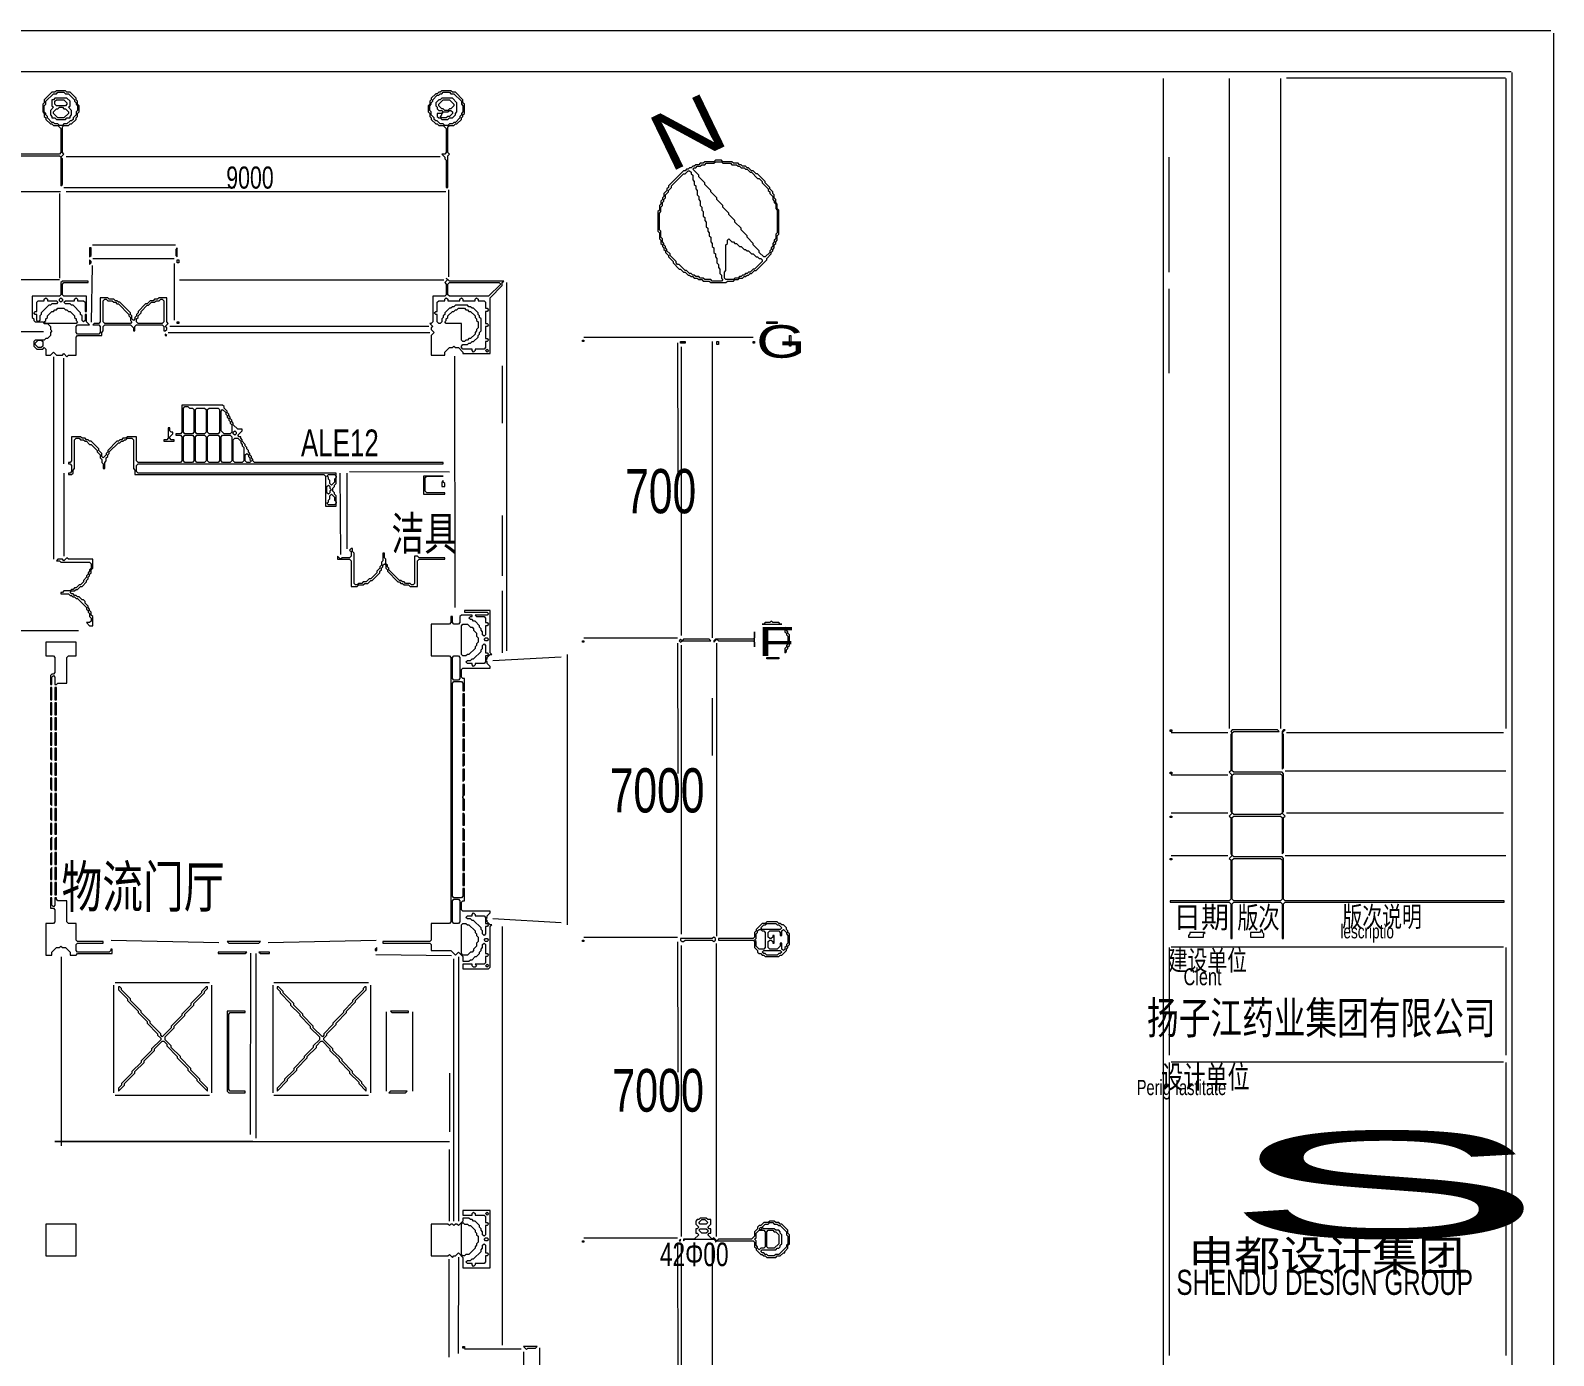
# Model space of a CAD drawing. Extents: x 67 to 3049, y 50 to 1736.
# Drawn here: x 2041 to 3049, y 859 to 1736 of the extents above; entities that cross this region are included whole.
import ezdxf

# ---------------------------------------------------------------- set-up
doc = ezdxf.new("R2010")
doc.units = 0
for name, color, linetype, lineweight in [('OCR_TEXT', 6, 'Continuous', 0), ('TRACE_CURVE', 6, 'Continuous', 0), ('TRACE_STRAIGHT', 5, 'Continuous', 0), ('TRACE_TEXT_SYMBOL', 6, 'Continuous', 0)]:
    doc.layers.add(name, color=color, linetype=linetype, lineweight=lineweight)
doc.styles.add('wqy-unicode', font='wqy-unicode.lff')

msp = doc.modelspace()

# ---------------------------------------------------------------- linework, layer by layer
at = {"layer": 'TRACE_CURVE', "color": 6}
for points in [[(2494, 1650), (2493, 1649), (2487, 1649), (2486, 1648), (2484, 1648), (2483, 1647), (2481, 1647), (2480, 1646), (2479, 1646), (2478, 1645), (2477, 1645), (2476, 1644), (2475, 1644), (2474, 1643), (2473, 1643), (2463, 1633), (2463, 1632), (2462, 1631), (2462, 1630), (2460, 1628), (2460, 1626), (2459, 1625), (2459, 1624), (2458, 1623), (2458, 1621), (2457, 1620), (2457, 1617), (2456, 1616), (2456, 1603), (2457, 1602), (2457, 1598), (2458, 1597), (2458, 1595), (2459, 1594), (2459, 1593), (2460, 1592), (2460, 1591), (2461, 1590), (2461, 1589), (2463, 1587), (2463, 1586), (2466, 1583), (2466, 1582), (2470, 1578), (2471, 1578), (2473, 1576), (2474, 1576), (2476, 1574), (2477, 1574), (2478, 1573), (2479, 1573), (2480, 1572), (2482, 1572), (2483, 1571), (2485, 1571), (2486, 1570), (2490, 1570), (2491, 1569), (2501, 1569), (2502, 1570), (2506, 1570), (2507, 1571), (2509, 1571), (2510, 1572)], [(2464, 1587), (2464, 1588), (2462, 1590), (2462, 1591), (2461, 1592), (2461, 1593), (2460, 1594), (2460, 1595), (2459, 1596), (2459, 1598), (2458, 1599), (2458, 1603), (2457, 1604), (2457, 1615), (2458, 1616), (2458, 1619), (2459, 1620), (2459, 1622), (2460, 1623), (2460, 1624), (2461, 1625), (2461, 1627), (2463, 1629), (2463, 1630), (2465, 1632), (2465, 1633), (2473, 1641), (2474, 1641), (2476, 1643)], [(2476, 1643), (2477, 1643), (2478, 1642), (2478, 1641), (2479, 1640), (2479, 1637), (2480, 1636), (2480, 1634), (2481, 1633), (2481, 1631), (2482, 1630), (2482, 1627), (2483, 1626), (2483, 1624), (2484, 1623), (2484, 1620), (2485, 1619), (2485, 1617), (2486, 1616), (2486, 1613), (2487, 1612), (2487, 1610), (2488, 1609), (2488, 1606), (2489, 1605), (2489, 1603), (2490, 1602), (2490, 1600), (2491, 1599), (2491, 1596), (2492, 1595), (2492, 1593), (2493, 1592), (2493, 1589), (2494, 1588), (2494, 1586), (2495, 1585), (2495, 1582), (2496, 1581), (2496, 1579), (2497, 1578), (2497, 1575), (2498, 1574), (2498, 1572), (2499, 1571), (2498, 1570), (2492, 1570), (2491, 1571), (2487, 1571), (2486, 1572), (2484, 1572), (2483, 1573), (2481, 1573), (2480, 1574), (2479, 1574), (2478, 1575), (2477, 1575), (2475, 1577), (2474, 1577), (2470, 1581), (2469, 1581), (2468, 1582), (2468, 1583), (2464, 1587)], [(2483, 1639), (2483, 1640), (2479, 1644), (2480, 1645), (2481, 1645), (2482, 1646), (2484, 1646), (2485, 1647), (2487, 1647), (2488, 1648), (2493, 1648)], [(2493, 1648), (2494, 1649), (2498, 1649), (2499, 1648), (2504, 1648), (2505, 1647), (2508, 1647), (2509, 1646), (2510, 1646), (2511, 1645), (2513, 1645), (2514, 1644), (2515, 1644), (2517, 1642), (2518, 1642), (2522, 1638), (2523, 1638), (2525, 1636), (2525, 1635), (2529, 1631), (2529, 1630), (2530, 1629), (2530, 1628), (2532, 1626), (2532, 1624), (2533, 1623), (2533, 1622), (2534, 1621), (2534, 1618), (2535, 1617), (2535, 1602), (2534, 1601), (2534, 1598), (2533, 1597), (2533, 1596), (2532, 1595), (2532, 1593), (2531, 1592), (2531, 1591), (2530, 1590), (2530, 1589), (2527, 1586), (2526, 1586), (2523, 1589), (2523, 1590), (2519, 1594), (2519, 1595), (2515, 1599), (2515, 1600), (2511, 1604), (2511, 1605), (2507, 1609), (2507, 1610), (2503, 1614), (2503, 1615), (2499, 1619), (2499, 1620), (2495, 1624), (2495, 1625), (2491, 1629), (2491, 1630), (2487, 1634), (2487, 1635), (2483, 1639)], [(2510, 1572), (2512, 1572), (2513, 1573), (2514, 1573), (2515, 1574), (2516, 1574), (2517, 1575), (2518, 1575), (2520, 1577), (2521, 1577), (2528, 1584), (2528, 1585), (2531, 1588), (2531, 1589), (2532, 1590), (2532, 1591), (2533, 1592), (2533, 1594), (2534, 1595), (2534, 1596), (2535, 1597), (2535, 1600), (2536, 1601), (2536, 1617), (2535, 1618), (2535, 1621), (2534, 1622), (2534, 1624), (2533, 1625), (2533, 1627), (2532, 1628), (2532, 1629), (2530, 1631), (2530, 1632), (2527, 1635), (2527, 1636), (2522, 1641), (2521, 1641), (2519, 1643), (2518, 1643), (2516, 1645), (2515, 1645), (2514, 1646), (2512, 1646), (2511, 1647), (2510, 1647), (2509, 1648), (2506, 1648), (2505, 1649), (2499, 1649), (2498, 1650), (2494, 1650)], [(2328, 1352), (2328, 1351), (2343, 1351), (2344, 1350), (2343, 1349), (2335, 1349), (2336, 1348), (2341, 1348), (2342, 1347), (2342, 1344), (2343, 1344), (2344, 1343), (2343, 1342), (2342, 1342), (2342, 1336), (2341, 1335), (2340, 1336), (2340, 1338), (2339, 1339), (2339, 1340), (2338, 1341), (2338, 1342), (2335, 1345), (2334, 1345), (2333, 1346), (2332, 1346), (2331, 1347), (2332, 1348), (2333, 1348), (2333, 1349), (2326, 1349), (2325, 1348), (2325, 1344), (2324, 1343), (2321, 1343), (2320, 1344), (2320, 1348), (2319, 1348), (2319, 1344), (2318, 1343), (2306, 1343), (2306, 1322), (2318, 1322), (2319, 1321), (2319, 1146), (2318, 1145), (2306, 1145), (2306, 1134), (2305, 1133), (2274, 1133), (2274, 1132), (2305, 1132), (2306, 1131), (2306, 1127), (2319, 1127), (2322, 1124), (2324, 1126), (2327, 1123), (2327, 1120), (2331, 1120), (2332, 1121), (2333, 1121), (2335, 1123), (2336, 1123)], [(2343, 1320), (2343, 1321), (2345, 1323), (2346, 1323), (2345, 1324), (2345, 1352), (2328, 1352)], [(2336, 1123), (2338, 1125), (2338, 1126), (2339, 1127), (2339, 1128), (2340, 1129), (2340, 1131), (2341, 1132), (2342, 1131), (2342, 1125), (2343, 1125), (2344, 1124), (2343, 1123), (2342, 1123), (2342, 1119), (2341, 1118), (2335, 1118), (2336, 1117), (2335, 1116), (2334, 1116), (2333, 1117), (2333, 1118), (2327, 1118), (2327, 1115), (2344, 1115), (2345, 1116), (2345, 1143), (2346, 1144), (2345, 1144), (2343, 1146), (2343, 1147), (2342, 1148), (2343, 1149), (2343, 1150), (2345, 1152), (2345, 1153), (2327, 1153), (2326, 1154), (2326, 1159), (2327, 1160), (2328, 1160), (2328, 1168), (2327, 1168), (2327, 1163), (2326, 1162), (2321, 1162), (2320, 1163), (2320, 1304), (2321, 1305), (2326, 1305), (2327, 1304), (2327, 1299), (2328, 1299), (2328, 1307), (2327, 1307), (2326, 1308), (2326, 1313), (2327, 1314), (2345, 1314), (2345, 1315), (2343, 1317), (2343, 1318), (2342, 1319), (2343, 1320)]]:
    msp.add_lwpolyline(points, dxfattribs=at)
for points in [[(2502, 1597), (2503, 1598), (2505, 1596), (2506, 1596), (2507, 1595), (2508, 1595), (2510, 1593), (2511, 1593), (2513, 1591), (2514, 1591), (2515, 1590), (2516, 1590), (2518, 1588), (2519, 1588), (2521, 1586), (2522, 1586), (2523, 1585), (2524, 1585), (2525, 1584), (2525, 1583), (2520, 1578), (2519, 1578), (2517, 1576), (2516, 1576), (2515, 1575), (2514, 1575), (2513, 1574), (2512, 1574), (2511, 1573), (2510, 1573), (2509, 1572), (2507, 1572), (2506, 1571), (2501, 1571), (2500, 1572), (2500, 1576), (2501, 1577), (2501, 1594), (2502, 1595)], [(2326, 1342), (2327, 1343), (2330, 1343), (2332, 1341), (2333, 1341), (2334, 1340), (2334, 1339), (2336, 1337), (2336, 1335), (2337, 1334), (2337, 1331), (2336, 1330), (2336, 1329), (2335, 1328), (2335, 1327), (2331, 1323), (2330, 1323), (2329, 1322), (2327, 1322), (2326, 1323)], [(2341, 1333), (2342, 1334), (2343, 1334), (2344, 1333), (2343, 1332), (2342, 1332)], [(2320, 1321), (2321, 1322), (2324, 1322), (2325, 1321), (2325, 1307), (2324, 1306), (2321, 1306), (2320, 1307)], [(2340, 1329), (2341, 1330), (2342, 1329), (2342, 1324), (2343, 1324), (2344, 1323), (2343, 1322), (2342, 1322), (2342, 1318), (2341, 1317), (2335, 1317), (2335, 1316), (2334, 1315), (2333, 1316), (2333, 1317), (2330, 1317), (2329, 1318), (2330, 1319), (2332, 1319), (2333, 1320), (2334, 1320), (2339, 1325), (2339, 1326), (2340, 1327)], [(2836, 1273), (2835, 1272), (2836, 1271), (2835, 1270), (2835, 1246), (2834, 1245), (2836, 1243), (2835, 1242), (2835, 1219), (2836, 1218), (2834, 1216), (2835, 1215), (2835, 1191), (2836, 1190), (2834, 1188), (2835, 1187), (2835, 1161), (2834, 1160), (2795, 1160), (2795, 1159), (2834, 1159), (2835, 1158), (2835, 1135), (2836, 1135), (2836, 1158), (2837, 1159), (2868, 1159), (2869, 1158), (2869, 1135), (2870, 1135), (2870, 1158), (2871, 1159), (3016, 1159), (3016, 1160), (2871, 1160), (2870, 1161), (2870, 1188), (2869, 1189), (2837, 1189), (2836, 1190), (2836, 1215), (2837, 1216), (2868, 1216), (2869, 1215), (2869, 1191), (2870, 1192), (2870, 1215), (2871, 1216), (2869, 1218), (2870, 1219), (2870, 1244), (2869, 1245), (2837, 1245), (2836, 1246), (2836, 1271), (2837, 1272), (2867, 1272), (2866, 1273)], [(2836, 1243), (2837, 1244), (2868, 1244), (2869, 1243), (2869, 1218), (2868, 1217), (2837, 1217), (2836, 1218)], [(2836, 1187), (2837, 1188), (2868, 1188), (2869, 1187), (2869, 1161), (2868, 1160), (2837, 1160), (2836, 1161)], [(2320, 1160), (2321, 1161), (2324, 1161), (2325, 1160), (2325, 1146), (2324, 1145), (2321, 1145), (2320, 1146)], [(2333, 1151), (2334, 1152), (2335, 1151), (2335, 1150), (2341, 1150), (2342, 1149), (2342, 1145), (2343, 1145), (2344, 1144), (2343, 1143), (2342, 1143), (2342, 1138), (2341, 1137), (2340, 1138), (2340, 1140), (2339, 1141), (2339, 1142), (2334, 1147), (2333, 1147), (2332, 1148), (2330, 1148), (2329, 1149), (2330, 1150), (2333, 1150)], [(2326, 1144), (2327, 1145), (2329, 1145), (2330, 1144), (2331, 1144), (2335, 1140), (2335, 1139), (2336, 1138), (2336, 1137), (2337, 1136), (2337, 1133), (2336, 1132), (2336, 1130), (2334, 1128), (2334, 1127), (2333, 1126), (2332, 1126), (2330, 1124), (2327, 1124), (2326, 1125)], [(2341, 1134), (2342, 1135), (2343, 1135), (2344, 1134), (2343, 1133), (2342, 1133)], [(2342, 1117), (2343, 1118), (2344, 1117), (2343, 1116)]]:
    msp.add_lwpolyline(points, close=True, dxfattribs=at)
at = {"layer": 'TRACE_STRAIGHT', "color": 5}
for p, q in [((68.1, 1735.9), (3046.9, 1735.9)), ((3048.6, 1734.1), (3048.6, 51.6)), ((138.1, 1708.7), (3020.6, 1708.7)), ((2790.4, 1704.1), (2790.4, 82.9)), ((2834, 1704), (2834, 1274)), ((2868, 1704), (2868, 1274)), ((2871.9, 1704.5), (3016.9, 1704.5)), ((3017, 1704), (3017, 1274)), ((3021, 1708), (3021, 79)), ((2064.4, 1652.4), (2311.9, 1652.4)), ((2794, 1652), (2794, 1576)), ((1865.6, 1629.3), (2060.6, 1629.3)), ((2060, 1628), (2060, 1572)), ((2063, 1632), (2176, 1632)), ((2064.4, 1629.3), (2315.6, 1629.3)), ((2317.7, 1572.9), (2317.7, 1630.4)), ((2081.9, 1594), (2136.9, 1593.9)), ((2082, 1585), (2136, 1585)), ((2081.3, 1542.9), (2081.8, 1580.4)), ((2136.1, 1544.1), (2136.1, 1581.6)), ((1864, 1571), (2060, 1571)), ((2139.4, 1570.9), (2314.4, 1570.9)), ((2355.9, 1569.1), (2355.9, 1325.4)), ((2794, 1565), (2794, 1509)), ((1875.6, 1536.6), (2049.4, 1536.6)), ((2132, 1536), (2305, 1536)), ((2133.1, 1540.1), (2304.4, 1540.1)), ((2407, 1533), (2519, 1533)), ((2469, 1529.1), (2469.1, 1442.9)), ((2471.7, 1335.4), (2471.7, 1526.6)), ((2492, 1530), (2492, 1334)), ((2056, 1520), (2056, 1386)), ((2062.9, 1449.1), (2062.9, 1519.1)), ((2321.4, 1520.4), (2321.6, 1354.1)), ((2353, 1514), (2353, 1476)), ((2062.9, 1442.9), (2062.9, 1387.9)), ((2245.6, 1442.9), (2246, 1389.1)), ((2250.1, 1442.9), (2250.2, 1392.9)), ((2251.9, 1444), (2318.1, 1443.8)), ((2353, 1415), (2353, 1375)), ((2353, 1365), (2353, 1324)), ((1781.9, 1338.5), (2072.6, 1338.9)), ((2407, 1334), (2469, 1334)), ((2469, 1330.4), (2469.1, 1244.1)), ((2494.7, 1330.4), (2494.7, 1136.6)), ((2346.8, 1319), (2391.9, 1321.5)), ((2395.9, 1322.9), (2395.9, 1144.1)), ((2471.7, 1137.9), (2471.7, 1329.1)), ((2492, 1294), (2492, 1256)), ((2795.6, 1271.3), (2833.1, 1271.3)), ((2871.9, 1271.3), (3015.6, 1271.3)), ((2795.6, 1243.3), (2833.1, 1243.4)), ((2871, 1246), (3017, 1246)), ((2795.6, 1218.1), (2833.1, 1218.1)), ((2871.9, 1218.1), (3015.6, 1218.1)), ((2795.6, 1189.9), (2833.1, 1189.9)), ((2871, 1190), (3017, 1190)), ((2346.8, 1148.2), (2391.9, 1145.7)), ((2353, 1143), (2353, 866)), ((2094.3, 1133.9), (2165.5, 1132.4)), ((2198.2, 1132.4), (2269.5, 1133.9)), ((2407, 1136), (2469, 1136)), ((2469, 1132.9), (2469.1, 1046.6)), ((2471.7, 937.9), (2471.7, 1130.4)), ((2494.7, 937.9), (2494.7, 1131.6)), ((2794.4, 1057.9), (2794.4, 1129.1)), ((2795.6, 1129.6), (3015.6, 1129.5)), ((3017.3, 1057.9), (3017.3, 1129.1)), ((2061.4, 997.9), (2061.4, 1122.9)), ((2186.5, 1005.4), (2186.6, 1125.4)), ((2190, 1125), (2190, 1003)), ((2269.4, 1124.5), (2319.4, 1123.7)), ((2320.9, 947.9), (2320.9, 1121.6)), ((2324.1, 1122.9), (2324.1, 947.9)), ((2096.1, 1032.9), (2096.1, 1104.1)), ((2096.9, 1105.9), (2159.4, 1105.8)), ((2160.8, 1032.9), (2160.9, 1104.1)), ((2201.1, 1104.1), (2201.1, 1032.9)), ((2201.9, 1105.9), (2264.4, 1105.8)), ((2265.9, 1104.1), (2265.9, 1032.9)), ((2324, 1107), (2324, 1031)), ((2276.1, 1086.6), (2276.1, 1034.1)), ((2293.6, 1086.6), (2293.6, 1034.1)), ((2794.4, 859.1), (2794.4, 1052.9)), ((2795.6, 1053.5), (3015.6, 1053.4)), ((3017.3, 859.1), (3017.3, 1052.9)), ((2318, 1046), (2318, 1007)), ((2096.9, 1031.3), (2159.4, 1031.3)), ((2201.9, 1031.3), (2264.4, 1031.3)), ((2056.9, 1000.6), (2318.1, 1000.6)), ((2057, 1001), (2188, 1001)), ((2317.9, 995.4), (2317.9, 947.9)), ((2407, 937), (2469, 937)), ((2469, 932.9), (2469.1, 847.9)), ((2471.7, 740.4), (2471.7, 932.9)), ((2492, 740.4), (2492.1, 932.9)), ((2317.9, 857.9), (2317.9, 922.9)), ((2324, 860.4), (2324.2, 924.1)), ((2328.1, 863.4), (2365.6, 863.4)), ((2367, 861.6), (2367.1, 811.6)), ((2377.7, 864.1), (2377.7, 809.1))]:
    msp.add_line(p, q, dxfattribs=at)
at = {"layer": 'TRACE_TEXT_SYMBOL', "color": 6}
for points in [[(1864, 1653), (2060, 1653), (2061, 1652), (2061, 1633), (2062, 1634), (2062, 1651), (2061, 1652), (2063, 1654), (2062, 1655), (2062, 1672), (2063, 1673), (2066, 1673), (2067, 1674), (2068, 1674), (2071, 1677), (2071, 1678), (2072, 1679), (2072, 1681), (2073, 1682), (2073, 1686), (2072, 1687), (2072, 1689), (2071, 1690), (2071, 1691), (2067, 1695), (2065, 1695), (2064, 1696), (2058, 1696), (2057, 1695), (2055, 1695), (2050, 1690), (2050, 1688), (2049, 1687), (2049, 1682)], [(2049, 1682), (2050, 1681), (2050, 1679), (2051, 1678), (2051, 1677), (2054, 1674), (2055, 1674), (2056, 1673), (2059, 1673), (2061, 1671), (2061, 1655), (2060, 1654), (1864, 1654)], [(2062, 1570), (2061, 1569), (2061, 1561), (2060, 1560), (2042, 1560), (2042, 1546), (2043, 1545), (2043, 1544), (2044, 1543), (2049, 1543), (2050, 1542), (2052, 1542), (2054, 1540), (2054, 1538), (2055, 1537), (2054, 1536), (2054, 1534), (2052, 1532), (2051, 1532), (2050, 1531), (2044, 1531), (2043, 1530), (2043, 1527), (2045, 1525), (2049, 1525), (2050, 1526), (2051, 1525), (2051, 1521), (2054, 1521), (2056, 1523), (2058, 1521), (2062, 1521), (2063, 1522), (2065, 1520), (2066, 1521), (2071, 1521), (2071, 1533), (2072, 1534), (2088, 1534), (2088, 1536), (2089, 1537), (2089, 1540), (2090, 1541), (2107, 1541), (2109, 1539), (2109, 1537), (2110, 1537), (2110, 1540), (2111, 1541), (2128, 1541), (2129, 1540), (2129, 1537), (2130, 1537), (2131, 1538), (2131, 1539), (2130, 1540), (2132, 1542), (2131, 1543), (2131, 1559), (2126, 1559), (2125, 1558), (2123, 1558), (2122, 1557), (2120, 1557)], [(2063, 1569), (2079, 1569), (2079, 1570), (2062, 1570)], [(2120, 1557), (2118, 1555), (2117, 1555), (2112, 1550), (2112, 1549), (2111, 1548), (2111, 1547), (2110, 1546), (2110, 1545), (2109, 1544), (2108, 1545), (2108, 1547), (2107, 1548), (2107, 1549), (2100, 1556), (2099, 1556), (2098, 1557), (2097, 1557), (2096, 1558), (2093, 1558), (2092, 1559), (2087, 1559), (2087, 1543), (2086, 1542), (2083, 1542), (2082, 1541), (2086, 1541), (2087, 1540), (2087, 1536), (2086, 1535), (2072, 1535), (2071, 1536), (2071, 1540), (2072, 1541), (2080, 1541), (2078, 1543), (2078, 1548), (2077, 1548), (2077, 1544), (2076, 1543), (2075, 1544), (2075, 1547), (2074, 1548), (2074, 1549), (2069, 1554), (2068, 1554), (2067, 1555), (2064, 1555), (2063, 1556), (2064, 1557), (2070, 1557), (2070, 1558), (2071, 1559), (2072, 1558), (2072, 1557), (2076, 1557), (2077, 1556), (2077, 1550), (2078, 1550), (2078, 1560), (2063, 1560), (2062, 1561), (2062, 1568), (2063, 1569)], [(2321, 1553), (2320, 1553), (2319, 1552), (2318, 1552), (2315, 1549), (2315, 1548), (2314, 1547), (2314, 1546), (2313, 1545), (2313, 1543), (2312, 1542), (2311, 1542), (2310, 1543), (2310, 1548), (2309, 1548), (2308, 1549), (2309, 1550), (2310, 1550), (2310, 1556), (2311, 1557), (2315, 1557), (2315, 1558)], [(2315, 1558), (2316, 1559), (2317, 1558), (2317, 1557), (2325, 1557), (2325, 1558), (2326, 1559), (2327, 1558), (2327, 1557), (2335, 1557), (2335, 1558), (2336, 1559), (2337, 1558), (2337, 1557), (2341, 1557), (2342, 1556), (2342, 1552), (2343, 1552), (2344, 1551), (2343, 1550), (2342, 1550), (2342, 1542), (2343, 1542), (2344, 1541), (2343, 1540), (2342, 1540), (2342, 1532), (2343, 1532), (2344, 1531), (2343, 1530), (2342, 1530), (2342, 1526), (2341, 1525), (2335, 1525), (2335, 1524), (2334, 1523), (2333, 1524), (2333, 1525), (2327, 1525), (2326, 1526), (2326, 1527), (2327, 1528), (2330, 1528), (2331, 1529), (2332, 1529), (2333, 1530), (2334, 1530), (2337, 1533), (2337, 1534), (2338, 1535), (2338, 1536), (2339, 1537), (2339, 1545), (2338, 1546), (2338, 1547), (2337, 1548), (2337, 1549), (2334, 1552), (2333, 1552), (2332, 1553), (2331, 1553), (2330, 1554), (2322, 1554), (2321, 1553)], [(2141, 1488), (2141, 1470), (2140, 1469), (2137, 1469), (2137, 1468), (2140, 1468), (2141, 1467), (2141, 1451), (2140, 1450), (2112, 1450), (2111, 1451), (2111, 1467), (2105, 1467), (2104, 1466), (2102, 1466), (2101, 1465), (2100, 1465), (2099, 1464), (2098, 1464), (2092, 1458), (2092, 1457), (2091, 1456), (2091, 1455), (2089, 1453), (2088, 1454), (2088, 1456), (2086, 1458), (2086, 1459), (2081, 1464), (2080, 1464), (2079, 1465), (2078, 1465), (2077, 1466), (2075, 1466), (2074, 1467), (2068, 1467), (2068, 1451), (2067, 1450), (2066, 1450), (2066, 1449), (2067, 1449), (2068, 1448), (2068, 1444), (2067, 1443), (2066, 1443), (2066, 1442), (2068, 1442), (2069, 1443), (2069, 1445), (2070, 1446), (2070, 1465), (2071, 1466), (2073, 1466), (2074, 1465), (2076, 1465), (2077, 1464), (2078, 1464), (2080, 1462), (2081, 1462), (2085, 1458), (2085, 1457), (2087, 1455), (2087, 1453), (2088, 1452)], [(2181, 1472), (2178, 1472), (2175, 1475), (2175, 1476), (2174, 1477), (2174, 1478), (2173, 1479), (2173, 1480), (2172, 1481), (2172, 1482), (2171, 1483), (2171, 1484), (2169, 1486), (2169, 1487), (2168, 1488), (2141, 1488)], [(2088, 1452), (2088, 1450), (2089, 1449), (2089, 1446), (2090, 1446), (2090, 1450), (2091, 1451), (2091, 1453), (2092, 1454), (2092, 1455), (2093, 1456), (2093, 1457), (2099, 1463), (2100, 1463), (2101, 1464), (2102, 1464), (2103, 1465), (2104, 1465), (2105, 1466), (2108, 1466), (2109, 1465), (2109, 1446), (2110, 1445), (2110, 1442), (2235, 1442), (2236, 1441), (2236, 1421), (2243, 1421), (2243, 1428), (2242, 1429), (2242, 1430), (2241, 1431), (2241, 1433), (2242, 1434), (2242, 1435), (2243, 1436), (2243, 1443), (2112, 1443), (2111, 1444), (2111, 1448), (2112, 1449), (2314, 1449), (2314, 1450), (2189, 1450), (2188, 1451), (2188, 1452), (2187, 1453), (2187, 1454), (2186, 1455), (2186, 1456), (2185, 1457), (2185, 1458), (2184, 1459), (2184, 1460), (2183, 1461), (2183, 1462), (2181, 1464), (2181, 1465), (2180, 1466), (2180, 1467), (2179, 1467), (2178, 1468), (2181, 1471), (2181, 1472)], [(2253, 1393), (2252, 1392), (2253, 1391), (2253, 1388), (2252, 1387), (2247, 1387), (2246, 1386), (2244, 1388), (2244, 1386), (2252, 1386), (2253, 1385), (2253, 1368), (2257, 1368), (2258, 1369), (2261, 1369), (2262, 1370), (2264, 1370), (2266, 1372), (2267, 1372), (2272, 1377), (2272, 1378), (2273, 1379), (2273, 1380), (2274, 1381), (2274, 1382), (2275, 1383), (2276, 1382), (2276, 1380), (2277, 1379), (2277, 1378), (2284, 1371), (2285, 1371), (2286, 1370), (2287, 1370), (2288, 1369), (2291, 1369), (2292, 1368), (2297, 1368), (2297, 1385), (2298, 1386), (2315, 1386), (2315, 1387), (2298, 1387), (2297, 1388), (2295, 1388), (2295, 1370), (2294, 1369), (2293, 1369), (2292, 1370), (2289, 1370), (2288, 1371), (2287, 1371), (2286, 1372), (2285, 1372), (2278, 1379), (2278, 1380), (2277, 1381), (2277, 1382), (2276, 1383), (2276, 1386), (2275, 1387), (2275, 1390), (2274, 1390), (2274, 1385)], [(2274, 1385), (2273, 1384), (2273, 1382), (2272, 1381), (2272, 1380), (2270, 1378), (2270, 1377), (2266, 1373), (2265, 1373), (2263, 1371), (2261, 1371), (2260, 1370), (2258, 1370), (2257, 1369), (2256, 1369), (2255, 1370), (2255, 1390), (2254, 1391), (2254, 1393), (2253, 1393)], [(2065, 1387), (2063, 1385), (2062, 1386), (2059, 1386), (2058, 1385), (2060, 1385), (2061, 1384), (2080, 1384), (2081, 1383), (2081, 1380), (2080, 1379), (2080, 1378), (2079, 1377), (2079, 1376), (2078, 1375), (2078, 1374), (2076, 1372), (2076, 1371), (2074, 1369), (2073, 1369), (2071, 1367), (2070, 1367), (2069, 1366), (2068, 1366), (2067, 1365), (2063, 1365), (2062, 1364), (2061, 1364), (2061, 1363), (2066, 1363), (2067, 1362), (2068, 1362), (2069, 1361), (2070, 1361), (2071, 1360), (2072, 1360), (2078, 1354), (2078, 1353), (2079, 1352), (2079, 1351), (2080, 1350), (2080, 1348), (2081, 1347), (2081, 1345), (2080, 1344), (2078, 1344), (2080, 1342), (2082, 1342), (2082, 1348), (2081, 1349), (2081, 1351), (2080, 1352), (2080, 1353), (2079, 1354), (2079, 1355), (2077, 1357), (2077, 1358), (2076, 1359), (2075, 1359), (2073, 1361), (2072, 1361), (2071, 1362), (2070, 1362), (2069, 1363)], [(2069, 1363), (2068, 1363), (2067, 1364), (2068, 1365), (2070, 1365), (2071, 1366), (2072, 1366), (2074, 1368), (2075, 1368), (2078, 1371), (2078, 1372), (2079, 1373), (2079, 1374), (2080, 1375), (2080, 1376), (2081, 1377), (2081, 1379), (2082, 1380), (2082, 1386), (2066, 1386), (2065, 1387)], [(2099, 1103), (2099, 1101), (2105, 1095), (2105, 1094), (2112, 1087), (2112, 1086), (2118, 1080), (2118, 1079), (2125, 1072), (2125, 1071), (2127, 1069), (2127, 1068), (2121, 1062), (2121, 1061), (2114, 1054), (2114, 1053), (2108, 1047), (2108, 1046), (2101, 1039), (2101, 1038), (2099, 1036), (2099, 1034), (2103, 1038), (2103, 1039), (2110, 1046), (2110, 1047), (2116, 1053), (2116, 1054), (2123, 1061), (2123, 1062), (2128, 1067), (2129, 1067), (2131, 1065), (2131, 1064), (2138, 1057), (2138, 1056), (2145, 1049), (2145, 1048), (2151, 1042), (2151, 1041), (2158, 1034), (2158, 1036), (2153, 1041), (2153, 1042), (2147, 1048), (2147, 1049), (2140, 1056), (2140, 1057), (2134, 1063), (2134, 1064), (2130, 1068), (2130, 1070), (2136, 1076), (2136, 1077), (2143, 1084), (2143, 1085), (2149, 1091), (2149, 1092), (2156, 1099), (2156, 1100), (2158, 1102), (2158, 1103), (2157, 1103), (2154, 1100)], [(2154, 1100), (2154, 1099), (2147, 1092), (2147, 1091), (2141, 1085), (2141, 1084), (2134, 1077), (2134, 1076), (2128, 1070), (2127, 1071), (2127, 1072), (2120, 1079), (2120, 1080), (2114, 1086), (2114, 1087), (2107, 1094), (2107, 1095), (2101, 1101), (2101, 1102), (2100, 1103), (2099, 1103)], [(2204, 1103), (2204, 1102), (2206, 1100), (2206, 1099), (2213, 1092), (2213, 1091), (2219, 1085), (2219, 1084), (2226, 1077), (2226, 1076), (2232, 1070), (2232, 1068), (2228, 1064), (2228, 1063), (2222, 1057), (2222, 1056), (2215, 1049), (2215, 1048), (2209, 1042), (2209, 1041), (2204, 1036), (2204, 1034), (2211, 1041), (2211, 1042), (2217, 1048), (2217, 1049), (2224, 1056), (2224, 1057), (2230, 1063), (2230, 1064), (2233, 1067), (2234, 1067), (2239, 1062), (2239, 1061), (2245, 1055), (2245, 1054), (2252, 1047), (2252, 1046), (2258, 1040), (2258, 1039), (2263, 1034), (2263, 1036), (2260, 1039), (2260, 1040), (2254, 1046), (2254, 1047), (2247, 1054), (2247, 1055), (2241, 1061), (2241, 1062), (2235, 1068), (2235, 1069), (2237, 1071), (2237, 1072), (2243, 1078), (2243, 1079), (2250, 1086), (2250, 1087), (2256, 1093), (2256, 1094), (2263, 1101), (2263, 1103), (2262, 1103), (2261, 1102)], [(2261, 1102), (2261, 1101), (2254, 1094), (2254, 1093), (2248, 1087), (2248, 1086), (2241, 1079), (2241, 1078), (2235, 1072), (2235, 1071), (2234, 1070), (2228, 1076), (2228, 1077), (2221, 1084), (2221, 1085), (2215, 1091), (2215, 1092), (2208, 1099), (2208, 1100), (2205, 1103), (2204, 1103)], [(2484, 950), (2483, 949), (2482, 949), (2481, 948), (2481, 946), (2483, 944), (2482, 943), (2481, 943), (2481, 940), (2482, 940), (2483, 939), (2480, 936), (2473, 936), (2473, 935), (2474, 936), (2493, 936), (2494, 935), (2494, 934), (2495, 935), (2519, 935), (2520, 934), (2520, 931), (2521, 930), (2521, 929), (2524, 926), (2525, 926), (2526, 925), (2527, 925), (2528, 924), (2534, 924), (2535, 925), (2537, 925), (2539, 927), (2540, 927), (2540, 928), (2542, 930), (2542, 932), (2543, 933), (2543, 939), (2542, 940), (2542, 942), (2538, 946), (2537, 946), (2536, 947), (2534, 947), (2533, 948), (2530, 948), (2529, 947), (2526, 947), (2524, 945), (2523, 945), (2522, 944), (2522, 943), (2520, 941), (2520, 938), (2518, 936), (2496, 936), (2495, 935), (2493, 937), (2492, 936), (2489, 939), (2490, 940), (2491, 940), (2491, 943)], [(2491, 943), (2490, 943), (2489, 944), (2491, 946), (2491, 949), (2489, 949), (2488, 950), (2484, 950)]]:
    msp.add_lwpolyline(points, dxfattribs=at)
for points in [[(2058, 1694), (2059, 1695), (2063, 1695), (2064, 1694), (2066, 1694), (2070, 1690), (2070, 1689), (2071, 1688), (2071, 1687), (2072, 1686), (2072, 1683), (2071, 1682), (2071, 1680), (2069, 1678), (2069, 1677), (2068, 1676), (2067, 1676), (2065, 1674), (2063, 1674), (2062, 1673), (2060, 1673), (2059, 1674), (2057, 1674), (2056, 1675), (2055, 1675), (2052, 1678), (2052, 1679), (2051, 1680), (2051, 1681), (2050, 1682), (2050, 1686), (2051, 1687), (2051, 1689), (2056, 1694)], [(2313, 1696), (2312, 1695), (2311, 1695), (2310, 1694), (2309, 1694), (2306, 1691), (2306, 1690), (2305, 1689), (2305, 1687), (2304, 1686), (2304, 1682), (2305, 1681), (2305, 1679), (2306, 1678), (2306, 1677), (2309, 1674), (2310, 1674), (2311, 1673), (2314, 1673), (2316, 1671), (2316, 1655), (2315, 1654), (2313, 1654), (2315, 1652), (2315, 1651), (2316, 1650), (2316, 1632), (2317, 1632), (2317, 1653), (2318, 1654), (2317, 1655), (2317, 1672), (2318, 1673), (2321, 1673), (2322, 1674), (2323, 1674), (2326, 1677), (2326, 1678), (2327, 1679), (2327, 1680), (2328, 1681), (2328, 1687), (2327, 1688), (2327, 1690), (2322, 1695), (2320, 1695), (2319, 1696)], [(2313, 1694), (2314, 1695), (2318, 1695), (2319, 1694), (2321, 1694), (2326, 1689), (2326, 1687), (2327, 1686), (2327, 1682), (2326, 1681), (2326, 1680), (2325, 1679), (2325, 1678), (2322, 1675), (2321, 1675), (2320, 1674), (2318, 1674), (2317, 1673), (2315, 1673), (2314, 1674), (2312, 1674), (2310, 1676), (2309, 1676), (2308, 1677), (2308, 1678), (2306, 1680), (2306, 1682), (2305, 1683), (2305, 1686), (2306, 1687), (2306, 1688), (2307, 1689), (2307, 1690), (2310, 1693), (2311, 1693), (2312, 1694)], [(2057, 1691), (2056, 1690), (2055, 1690), (2055, 1686), (2056, 1685), (2054, 1683), (2054, 1680), (2055, 1679), (2055, 1678), (2057, 1678), (2058, 1677), (2064, 1677), (2065, 1678), (2067, 1678), (2067, 1679), (2068, 1680), (2068, 1683), (2066, 1685), (2067, 1686), (2067, 1689), (2065, 1691)], [(2059, 1684), (2060, 1685), (2062, 1685), (2063, 1684), (2064, 1684), (2066, 1682), (2066, 1681), (2063, 1678), (2059, 1678), (2056, 1681), (2056, 1682), (2058, 1684)], [(2057, 1689), (2058, 1690), (2063, 1690), (2065, 1688), (2065, 1687), (2064, 1686), (2058, 1686), (2057, 1687)], [(2313, 1691), (2312, 1690), (2311, 1690), (2309, 1688), (2309, 1686), (2310, 1685), (2310, 1684), (2311, 1683), (2313, 1683), (2314, 1682), (2313, 1681), (2310, 1681), (2310, 1679), (2311, 1678), (2312, 1678), (2313, 1677), (2317, 1677), (2318, 1678), (2320, 1678), (2322, 1680), (2322, 1681), (2323, 1682), (2323, 1688), (2320, 1691)], [(2314, 1690), (2318, 1690), (2321, 1687), (2321, 1686), (2319, 1684), (2318, 1684), (2317, 1683), (2315, 1683), (2314, 1684), (2313, 1684), (2311, 1686), (2311, 1687)], [(2317, 1682), (2318, 1683), (2319, 1683), (2320, 1682), (2320, 1681), (2318, 1679), (2317, 1679), (2316, 1678), (2313, 1678), (2312, 1679), (2313, 1680), (2313, 1681), (2314, 1682)], [(2080, 1592), (2080, 1586), (2081, 1587), (2081, 1592)], [(2080, 1584), (2080, 1581), (2081, 1582), (2081, 1583)], [(2138, 1592), (2137, 1591), (2137, 1587), (2138, 1586)], [(2138, 1584), (2139, 1584), (2139, 1582), (2138, 1582)], [(2316, 1572), (2317, 1571), (2315, 1569), (2316, 1568), (2316, 1561), (2315, 1560), (2307, 1560), (2307, 1543), (2306, 1542), (2305, 1542), (2307, 1540), (2306, 1539), (2306, 1538), (2308, 1536), (2306, 1534), (2306, 1521), (2315, 1521), (2315, 1523), (2318, 1526), (2320, 1526), (2321, 1527), (2322, 1526), (2324, 1526), (2327, 1523), (2327, 1522), (2345, 1522), (2345, 1559), (2353, 1567), (2353, 1569), (2354, 1570), (2318, 1570)], [(2317, 1568), (2318, 1569), (2351, 1569), (2352, 1568), (2344, 1560), (2318, 1560), (2317, 1561)], [(2050, 1558), (2051, 1559), (2052, 1558), (2052, 1557), (2058, 1557), (2059, 1556), (2058, 1555), (2055, 1555), (2054, 1554), (2053, 1554), (2048, 1549), (2048, 1548), (2047, 1547), (2047, 1544), (2046, 1543), (2045, 1544), (2045, 1548), (2044, 1548), (2043, 1549), (2044, 1550), (2045, 1550), (2045, 1556), (2046, 1557), (2050, 1557)], [(2058, 1551), (2059, 1552), (2063, 1552), (2064, 1551), (2065, 1551), (2066, 1550), (2067, 1550), (2070, 1547), (2070, 1546), (2071, 1545), (2071, 1544), (2072, 1543), (2071, 1542), (2051, 1542), (2050, 1543), (2051, 1544), (2051, 1545), (2052, 1546), (2052, 1547), (2055, 1550), (2056, 1550), (2057, 1551)], [(2060, 1558), (2061, 1559), (2062, 1558), (2062, 1557), (2061, 1556), (2060, 1557)], [(2089, 1557), (2090, 1558), (2091, 1558), (2092, 1557), (2095, 1557), (2096, 1556), (2097, 1556), (2098, 1555), (2099, 1555), (2106, 1548), (2106, 1547), (2107, 1546), (2107, 1544), (2108, 1543), (2107, 1542), (2090, 1542), (2089, 1543)], [(2126, 1557), (2127, 1558), (2128, 1558), (2129, 1557), (2129, 1543), (2128, 1542), (2112, 1542), (2111, 1543), (2111, 1545), (2112, 1546), (2112, 1547), (2114, 1549), (2114, 1550), (2118, 1554), (2119, 1554), (2121, 1556), (2123, 1556), (2124, 1557)], [(2323, 1551), (2324, 1552), (2328, 1552), (2329, 1551), (2330, 1551), (2331, 1550), (2332, 1550), (2335, 1547), (2335, 1546), (2336, 1545), (2336, 1544), (2337, 1543), (2337, 1539), (2336, 1538), (2336, 1537), (2335, 1536), (2335, 1535), (2332, 1532), (2331, 1532), (2330, 1531), (2329, 1531), (2328, 1530), (2327, 1530), (2326, 1531), (2326, 1542), (2316, 1542), (2315, 1543), (2316, 1544), (2316, 1545), (2317, 1546), (2317, 1547), (2320, 1550), (2321, 1550), (2322, 1551)], [(2138, 1543), (2139, 1543), (2139, 1542), (2138, 1542)], [(2528, 1543), (2535, 1543), (2535, 1542), (2528, 1542)], [(2130, 1535), (2130, 1534), (2131, 1534)], [(2543, 1534), (2544, 1534), (2544, 1527), (2543, 1527)], [(2046, 1531), (2048, 1531), (2049, 1530), (2049, 1527), (2048, 1526), (2046, 1526), (2044, 1528), (2044, 1529)], [(2342, 1524), (2343, 1525), (2344, 1524), (2343, 1523)], [(2406, 1531), (2407, 1531), (2407, 1530), (2406, 1530)], [(2471, 1530), (2474, 1530), (2474, 1529), (2471, 1529)], [(2495, 1530), (2496, 1530), (2496, 1528), (2495, 1528)], [(2519, 1530), (2520, 1530), (2520, 1529), (2519, 1529)], [(2142, 1486), (2143, 1487), (2145, 1487), (2146, 1486), (2148, 1486), (2149, 1485), (2149, 1470), (2148, 1469), (2143, 1469), (2142, 1470)], [(2150, 1485), (2151, 1486), (2156, 1486), (2157, 1485), (2157, 1470), (2156, 1469), (2151, 1469), (2150, 1470)], [(2158, 1485), (2159, 1486), (2165, 1486), (2166, 1485), (2166, 1470), (2165, 1469), (2159, 1469), (2158, 1470)], [(2167, 1484), (2168, 1485), (2170, 1483), (2170, 1482), (2171, 1481), (2171, 1480), (2172, 1479), (2172, 1478), (2173, 1477), (2173, 1476), (2174, 1475), (2174, 1470), (2173, 1469), (2169, 1469), (2167, 1471)], [(2132, 1473), (2132, 1466), (2131, 1465), (2129, 1465), (2129, 1464), (2136, 1464), (2136, 1465), (2134, 1465), (2133, 1466), (2133, 1467), (2135, 1469), (2135, 1470), (2134, 1470), (2133, 1471), (2133, 1473)], [(2142, 1467), (2143, 1468), (2148, 1468), (2149, 1467), (2149, 1451), (2148, 1450), (2143, 1450), (2142, 1451)], [(2150, 1467), (2151, 1468), (2156, 1468), (2157, 1467), (2157, 1451), (2156, 1450), (2151, 1450), (2150, 1451)], [(2158, 1467), (2159, 1468), (2165, 1468), (2166, 1467), (2166, 1451), (2165, 1450), (2159, 1450), (2158, 1451)], [(2167, 1467), (2168, 1468), (2173, 1468), (2174, 1467), (2174, 1451), (2173, 1450), (2168, 1450), (2167, 1451)], [(2175, 1470), (2176, 1471), (2177, 1470), (2177, 1469), (2176, 1468), (2175, 1469)], [(2175, 1465), (2176, 1466), (2178, 1466), (2180, 1464), (2180, 1463), (2181, 1462), (2181, 1461), (2182, 1460), (2182, 1451), (2181, 1450), (2176, 1450), (2175, 1451)], [(2183, 1455), (2184, 1456), (2185, 1455), (2185, 1454), (2186, 1453), (2186, 1452), (2187, 1451), (2186, 1450), (2184, 1450), (2183, 1451)], [(2237, 1441), (2238, 1442), (2242, 1442), (2243, 1441), (2243, 1440), (2242, 1439), (2242, 1437), (2240, 1435), (2239, 1436), (2239, 1438), (2238, 1439), (2238, 1440)], [(2237, 1434), (2238, 1435), (2239, 1434), (2239, 1433), (2240, 1432), (2239, 1431), (2239, 1430), (2238, 1429), (2237, 1430)], [(2301, 1441), (2301, 1429), (2315, 1429), (2315, 1430), (2303, 1430), (2302, 1431), (2302, 1440), (2303, 1441), (2314, 1441)], [(2314, 1438), (2313, 1437), (2313, 1434), (2315, 1434), (2315, 1436), (2314, 1437)], [(2239, 1428), (2240, 1429), (2242, 1427), (2242, 1425), (2243, 1424), (2243, 1423), (2242, 1422), (2238, 1422), (2237, 1423), (2238, 1424), (2238, 1425), (2239, 1426)], [(2531, 1345), (2530, 1344), (2527, 1344), (2526, 1343), (2525, 1343), (2538, 1343), (2537, 1343), (2536, 1344), (2532, 1344)], [(2540, 1341), (2540, 1338), (2541, 1337), (2541, 1336), (2542, 1335), (2542, 1330), (2541, 1329), (2541, 1328), (2540, 1327), (2540, 1324), (2541, 1325), (2541, 1326), (2542, 1327), (2542, 1328), (2543, 1329), (2543, 1336), (2542, 1337), (2542, 1338), (2541, 1339), (2541, 1340)], [(2051, 1331), (2051, 1322), (2056, 1322), (2057, 1321), (2057, 1311), (2056, 1310), (2055, 1310), (2054, 1309), (2054, 1303), (2055, 1303), (2055, 1308), (2056, 1309), (2057, 1308), (2057, 1303), (2058, 1303), (2059, 1304), (2065, 1304), (2065, 1321), (2066, 1322), (2071, 1322), (2071, 1331)], [(2406, 1332), (2407, 1332), (2407, 1331), (2406, 1331)], [(2471, 1333), (2470, 1332), (2471, 1331), (2472, 1332), (2491, 1332), (2490, 1333), (2473, 1333), (2472, 1332)], [(2520, 1338), (2520, 1334), (2519, 1333), (2494, 1333), (2493, 1332), (2493, 1331), (2495, 1333), (2496, 1332), (2519, 1332), (2520, 1331), (2520, 1328)], [(2528, 1321), (2536, 1321), (2536, 1320), (2528, 1320)], [(2054, 1301), (2054, 1293), (2055, 1293), (2055, 1301)], [(2057, 1301), (2057, 1293), (2058, 1293), (2058, 1301)], [(2054, 1291), (2054, 1283), (2055, 1283), (2055, 1291)], [(2057, 1291), (2057, 1283), (2058, 1283), (2058, 1291)], [(2327, 1297), (2327, 1289), (2328, 1289), (2328, 1297)], [(2054, 1281), (2054, 1273), (2055, 1273), (2055, 1281)], [(2057, 1281), (2057, 1273), (2058, 1273), (2058, 1281)], [(2327, 1287), (2327, 1279), (2328, 1279), (2328, 1287)], [(2054, 1271), (2054, 1263), (2055, 1263), (2055, 1271)], [(2057, 1271), (2057, 1263), (2058, 1263), (2058, 1271)], [(2327, 1277), (2327, 1269), (2328, 1269), (2328, 1277)], [(2795, 1273), (2796, 1273), (2796, 1272), (2795, 1272)], [(2870, 1273), (2869, 1272), (2869, 1247), (2870, 1248), (2870, 1270), (2869, 1271), (2871, 1273)], [(2054, 1261), (2054, 1254), (2055, 1253), (2055, 1261)], [(2057, 1261), (2057, 1253), (2058, 1253), (2058, 1261)], [(2327, 1267), (2327, 1259), (2328, 1259), (2328, 1267)], [(2054, 1251), (2054, 1244), (2055, 1243), (2055, 1251)], [(2057, 1251), (2057, 1243), (2058, 1243), (2058, 1251)], [(2327, 1257), (2327, 1249), (2328, 1250), (2328, 1257)], [(2054, 1241), (2054, 1234), (2055, 1233), (2055, 1241)], [(2057, 1241), (2057, 1233), (2058, 1233), (2058, 1241)], [(2327, 1247), (2327, 1239), (2328, 1240), (2328, 1247)], [(2795, 1245), (2796, 1245), (2796, 1244), (2795, 1244)], [(2054, 1231), (2054, 1224), (2055, 1223), (2055, 1231)], [(2057, 1231), (2057, 1223), (2058, 1223), (2058, 1231)], [(2327, 1237), (2327, 1220), (2328, 1220), (2328, 1227), (2327, 1228), (2327, 1229), (2328, 1230), (2328, 1237)], [(2054, 1221), (2054, 1214), (2055, 1213), (2055, 1221)], [(2057, 1221), (2057, 1213), (2058, 1213), (2058, 1221)], [(2054, 1211), (2054, 1204), (2055, 1204), (2055, 1211)], [(2057, 1211), (2057, 1204), (2058, 1204), (2058, 1211)], [(2327, 1218), (2327, 1210), (2328, 1210), (2328, 1217)], [(2795, 1216), (2796, 1216), (2796, 1215), (2795, 1215)], [(2055, 1202), (2054, 1201), (2054, 1194), (2055, 1194)], [(2058, 1202), (2057, 1201), (2057, 1194), (2058, 1194)], [(2327, 1208), (2327, 1200), (2328, 1200), (2328, 1207)], [(2055, 1192), (2054, 1191), (2054, 1184), (2055, 1184)], [(2057, 1192), (2057, 1184), (2058, 1184), (2058, 1192)], [(2327, 1198), (2327, 1190), (2328, 1190), (2328, 1198)], [(2055, 1182), (2054, 1181), (2054, 1174), (2055, 1174)], [(2057, 1182), (2057, 1174), (2058, 1174), (2058, 1182)], [(2327, 1188), (2327, 1180), (2328, 1180), (2328, 1188)], [(2795, 1188), (2796, 1188), (2796, 1187), (2795, 1187)], [(2054, 1172), (2054, 1164), (2055, 1164), (2055, 1172)], [(2057, 1172), (2057, 1164), (2058, 1164), (2058, 1172)], [(2327, 1178), (2327, 1170), (2328, 1170), (2328, 1178)], [(2054, 1162), (2054, 1155), (2056, 1155), (2057, 1154), (2057, 1146), (2056, 1145), (2051, 1145), (2051, 1124), (2055, 1124), (2055, 1126), (2058, 1129), (2060, 1129), (2061, 1130), (2062, 1129), (2064, 1129), (2067, 1126), (2067, 1124), (2071, 1124), (2072, 1125), (2095, 1125), (2095, 1128), (2094, 1128), (2094, 1127), (2093, 1126), (2072, 1126), (2071, 1127), (2071, 1131), (2072, 1132), (2089, 1132), (2089, 1133), (2072, 1133), (2071, 1134), (2071, 1145), (2066, 1145), (2065, 1146), (2065, 1160), (2059, 1160), (2058, 1161), (2058, 1162), (2057, 1162), (2057, 1157), (2056, 1156), (2055, 1157), (2055, 1162)], [(2528, 1146), (2527, 1145), (2525, 1145), (2521, 1141), (2521, 1140), (2520, 1139), (2520, 1136), (2519, 1135), (2496, 1135), (2496, 1134), (2519, 1134), (2520, 1133), (2520, 1129), (2522, 1127), (2522, 1126), (2523, 1125), (2524, 1125), (2525, 1124), (2526, 1124), (2527, 1123), (2536, 1123), (2537, 1124), (2538, 1124), (2541, 1127), (2541, 1128), (2542, 1129), (2542, 1130), (2543, 1131), (2543, 1138), (2542, 1139), (2542, 1140), (2541, 1141), (2541, 1142), (2539, 1144), (2538, 1144), (2537, 1145), (2536, 1145), (2535, 1146)], [(2522, 1140), (2523, 1141), (2524, 1141), (2525, 1140), (2526, 1140), (2527, 1139), (2527, 1129), (2526, 1128), (2523, 1128), (2521, 1130), (2521, 1133), (2520, 1134), (2521, 1135), (2521, 1138), (2522, 1139)], [(2527, 1144), (2528, 1145), (2534, 1145), (2535, 1144), (2536, 1144), (2538, 1142), (2537, 1141), (2525, 1141), (2524, 1142), (2526, 1144)], [(2538, 1140), (2539, 1141), (2541, 1139), (2541, 1138), (2542, 1137), (2542, 1132), (2541, 1131), (2541, 1130), (2540, 1129), (2540, 1128), (2539, 1127), (2538, 1128), (2538, 1132), (2537, 1132), (2537, 1130), (2535, 1128), (2530, 1128), (2529, 1129), (2529, 1133), (2530, 1134), (2531, 1134), (2532, 1133), (2532, 1132), (2533, 1132), (2533, 1137), (2532, 1137), (2532, 1136), (2531, 1135), (2530, 1135), (2529, 1136), (2529, 1139), (2530, 1140), (2536, 1140), (2537, 1139), (2537, 1137), (2538, 1137)], [(2808, 1139), (2808, 1138), (2807, 1137), (2807, 1136), (2817, 1136), (2817, 1138), (2818, 1139)], [(2855, 1141), (2855, 1140), (2854, 1139), (2848, 1139), (2848, 1136), (2857, 1136), (2857, 1138), (2856, 1139), (2856, 1140)], [(2171, 1133), (2172, 1132), (2192, 1132), (2193, 1133)], [(2270, 1129), (2269, 1128), (2269, 1127), (2270, 1127)], [(2406, 1134), (2407, 1134), (2407, 1133), (2406, 1133)], [(2493, 1136), (2492, 1135), (2471, 1135), (2471, 1134), (2472, 1133), (2473, 1133), (2474, 1134), (2492, 1134), (2493, 1133), (2494, 1134), (2494, 1135)], [(2165, 1126), (2165, 1125), (2183, 1125), (2184, 1126)], [(2192, 1126), (2193, 1125), (2199, 1125), (2199, 1126)], [(2525, 1126), (2526, 1127), (2537, 1127), (2538, 1126), (2537, 1125), (2536, 1125), (2535, 1124), (2528, 1124), (2527, 1125), (2526, 1125)], [(2171, 1087), (2171, 1034), (2172, 1033), (2183, 1033), (2183, 1034), (2173, 1034), (2172, 1035), (2172, 1085), (2173, 1086), (2183, 1086), (2183, 1087)], [(2279, 1087), (2280, 1086), (2291, 1086), (2291, 1087)], [(2279, 1034), (2278, 1033), (2289, 1033), (2290, 1034)], [(2327, 955), (2327, 952), (2333, 952), (2333, 953), (2334, 954), (2335, 953), (2335, 952), (2341, 952), (2342, 951), (2342, 947), (2343, 947), (2344, 946), (2343, 945), (2342, 945), (2342, 939), (2341, 938), (2340, 939), (2340, 941), (2339, 942), (2339, 943), (2338, 944), (2338, 945), (2335, 948), (2334, 948), (2333, 949), (2332, 949), (2331, 950), (2327, 950), (2327, 948), (2324, 945), (2323, 946), (2322, 946), (2321, 945), (2320, 946), (2319, 946), (2318, 945), (2317, 946), (2306, 946), (2306, 925), (2317, 925), (2318, 926), (2320, 924), (2321, 925), (2322, 925), (2324, 927), (2327, 924), (2327, 917), (2345, 917), (2345, 955)], [(2342, 953), (2343, 954), (2344, 953), (2343, 952)], [(2485, 949), (2487, 949), (2489, 947), (2488, 946), (2484, 946), (2483, 947)], [(2051, 946), (2051, 925), (2071, 925), (2071, 946)], [(2326, 946), (2327, 947), (2328, 946), (2330, 946), (2331, 945), (2332, 945), (2335, 942), (2335, 941), (2336, 940), (2336, 939), (2337, 938), (2337, 934), (2336, 933), (2336, 932), (2335, 931), (2335, 930), (2331, 926), (2329, 926), (2328, 925), (2327, 925), (2326, 926)], [(2483, 942), (2484, 943), (2488, 943), (2489, 942), (2489, 941), (2488, 940), (2485, 940)], [(2523, 942), (2526, 942), (2527, 941), (2527, 931), (2526, 930), (2524, 930), (2523, 929), (2522, 930), (2522, 931), (2521, 932), (2521, 935), (2520, 936), (2521, 937), (2521, 940)], [(2523, 943), (2524, 944), (2525, 943), (2524, 942)], [(2529, 946), (2530, 947), (2532, 947), (2533, 946), (2535, 946), (2536, 945), (2537, 945), (2541, 941), (2541, 939), (2542, 938), (2542, 933), (2541, 932), (2541, 931), (2536, 926), (2534, 926), (2533, 925), (2529, 925), (2528, 926), (2527, 926), (2526, 927), (2525, 927), (2524, 928), (2525, 929), (2534, 929), (2535, 930), (2536, 930), (2537, 931), (2537, 932), (2538, 933), (2538, 939), (2537, 940), (2537, 941), (2536, 942), (2534, 942), (2533, 943), (2526, 943), (2525, 944), (2527, 946)], [(2528, 941), (2529, 942), (2532, 942), (2533, 941), (2534, 941), (2536, 939), (2536, 933), (2533, 930), (2529, 930), (2528, 931)], [(2340, 932), (2341, 933), (2342, 932), (2342, 927), (2343, 927), (2344, 926), (2343, 925), (2342, 925), (2342, 921), (2341, 920), (2335, 920), (2335, 919), (2334, 918), (2333, 919), (2333, 920), (2330, 920), (2329, 921), (2330, 922), (2332, 922), (2333, 923), (2334, 923), (2339, 928), (2339, 929), (2340, 930)], [(2341, 936), (2342, 937), (2343, 937), (2344, 936), (2343, 935), (2342, 935)], [(2406, 935), (2407, 935), (2407, 934), (2406, 934)], [(2471, 936), (2470, 935), (2471, 935)], [(2327, 865), (2328, 865), (2328, 864), (2327, 864)], [(2367, 865), (2369, 863), (2370, 864), (2375, 864), (2376, 865)]]:
    msp.add_lwpolyline(points, close=True, dxfattribs=at)

# ---------------------------------------------------------------- texts
at = {"layer": 'OCR_TEXT', "color": 6, "style": 'wqy-unicode', "width": 1.247762}
msp.add_text('N', height=38.2, rotation=25.7407, dxfattribs=at).set_placement((2463.3, 1641.4))
at = {"layer": 'OCR_TEXT', "color": 6, "style": 'wqy-unicode'}
for s, height, width, p in [('9000', 14.64, 0.72, (2170.4, 1631.2)), ('G', 21.5, 1.467673, (2521, 1519.3)), ('ALE12', 17.82, 0.72, (2219.8, 1454)), ('700', 29.28, 0.72, (2434.3, 1416.4)), ('洁具', 22.14, 0.72, (2279.7, 1392)), ('F', 19.1, 1.553652, (2522, 1322)), ('7000', 29.28, 0.72, (2424.1, 1218.4)), ('物流门厅', 27.44, 0.72, (2061.4, 1155.6)), ('日期', 14.3, 0.942881, (2797, 1141.9)), ('版次', 14.24, 0.72, (2839.4, 1141.8)), ('版次说明', 13.39, 0.72, (2908.9, 1142.8)), ('lescriptio', 9.32, 0.72, (2907.6, 1135.1)), ('建设单位', 13.33, 0.72, (2793.4, 1113.8)), ('Clent', 11.18, 0.72, (2803.8, 1104.1)), ('扬子江药业集团有限公司', 21.353, 0.72, (2779.6, 1071.8)), ('7000', 28.31, 0.72, (2425.8, 1020.4)), ('设计单位', 14.9, 0.72, (2789, 1036)), ('Perig Iastitate', 10.064, 0.72, (2772.8, 1031.4)), ('S', 70.4, 3.418463, (2829, 936.9)), ('申都设计集团', 20.47, 1.089001, (2807, 914.8)), ('42Φ00', 15.62, 0.72, (2457.3, 918.2)), ('SHENDU DESIGN GROUP', 16.594, 0.72, (2799.1, 899.2))]:
    msp.add_text(s, height=height, dxfattribs=dict(at, width=width)).set_placement(p)

doc.saveas('drawing.dxf')
